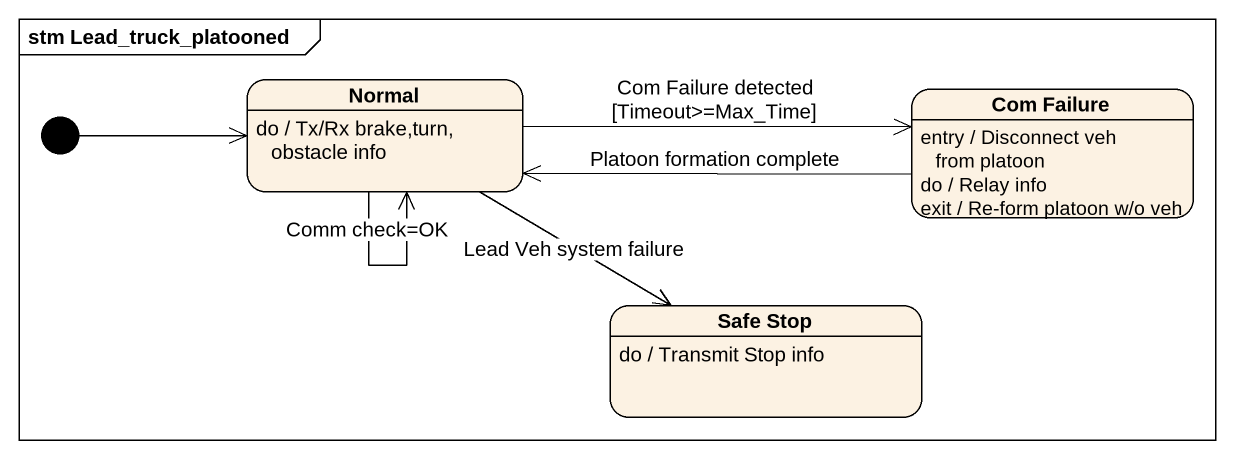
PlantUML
@startuml
mainframe stm Lead_truck_platooned
hide empty description
state Normal
Normal : do / Tx/Rx brake,turn, obstacle info
state "Com Failure" as Com_Failure
Com_Failure : entry / Disconnect veh from platoon
Com_Failure : do / Relay info
Com_Failure : exit / Re-form platoon w/o veh
state "Safe Stop" as Safe_Stop
Safe_Stop : do / Transmit Stop info
[*] -right-> Normal
Normal --> Normal : Comm check=OK
Normal -right-> Com_Failure : Com Failure detected [Timeout>=Max_Time]
Normal -right-> Safe_Stop : Lead Veh system failure
Com_Failure -left-> Normal : Platoon formation complete
@enduml
